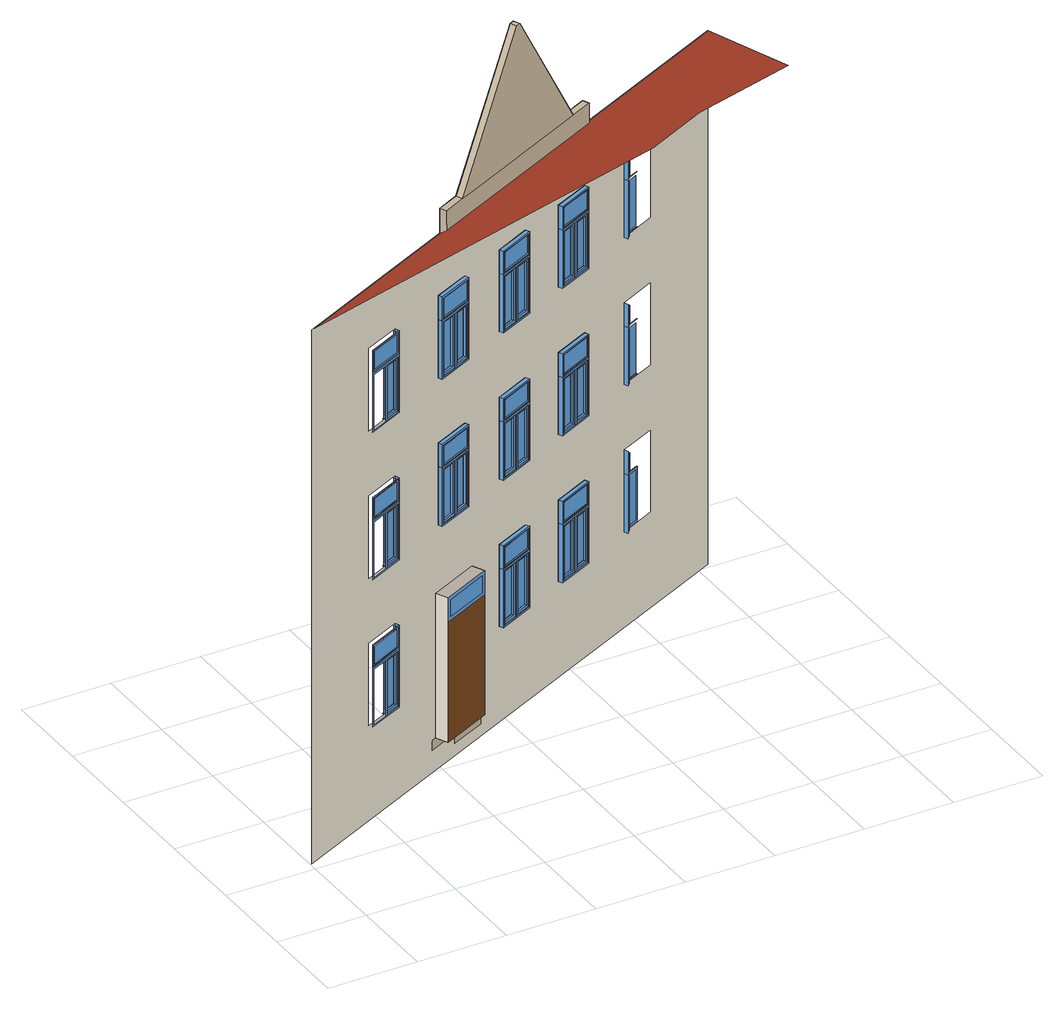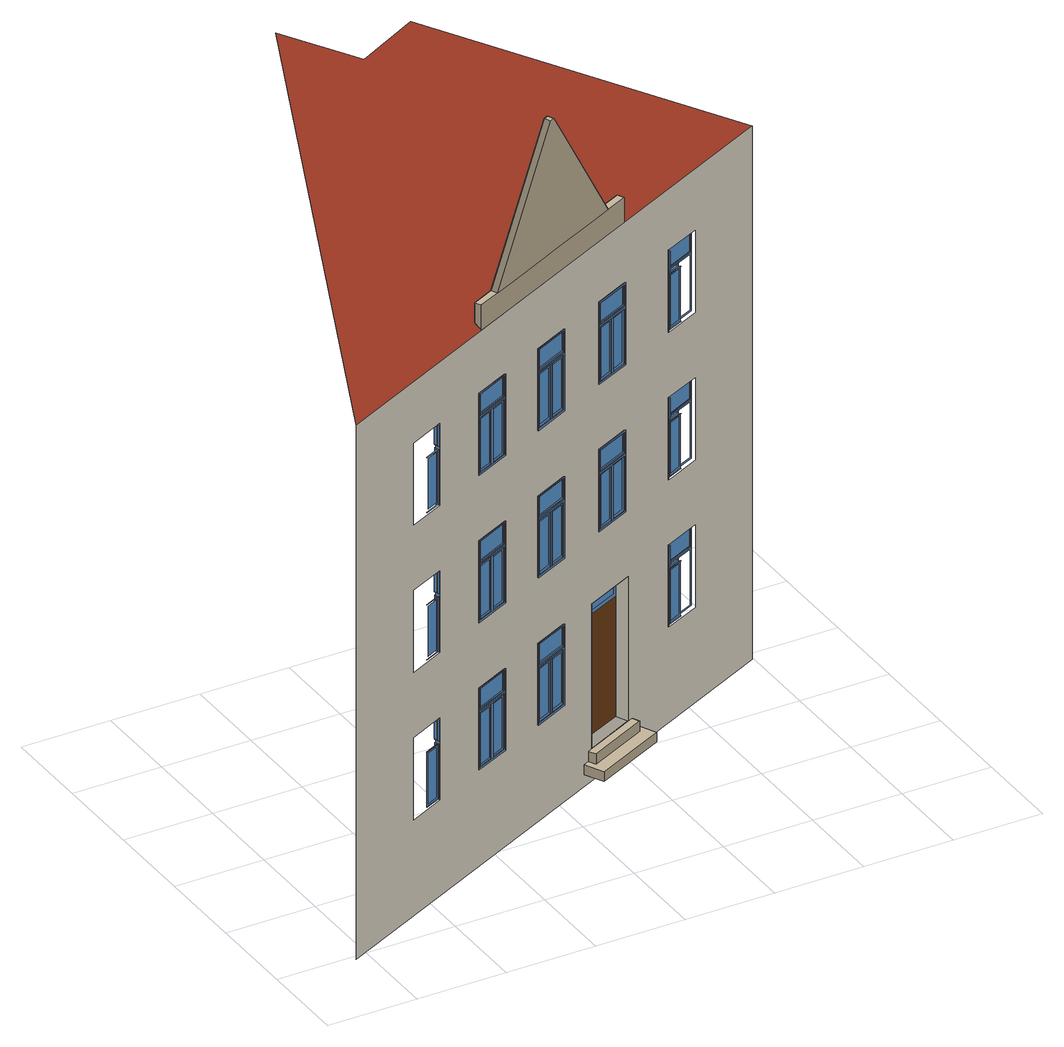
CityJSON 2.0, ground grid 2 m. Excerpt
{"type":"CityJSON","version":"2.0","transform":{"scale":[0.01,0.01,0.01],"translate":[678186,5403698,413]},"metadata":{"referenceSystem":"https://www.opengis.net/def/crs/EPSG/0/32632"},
"CityObjects":{
"building1":{"type":"Building","attributes":{"measuredHeight":16.21},"children":["building1-1","building1-2","building1-3"],"geometry":[{"type":"MultiSurface","lod":"3","boundaries":[[[0,1,2,3],[4,5,6,7]],[[8,9,10,11]],[[12,13,14,15]],[[5,4,7,6]],[[16,17,18]],[[19,20,21]],[[22,1,2]],[[23,24,25]],[[26,27,28]],[[3,0,29]],[[30,31,32,33],[34,35,36,37,38,39,40,41]],[[42,30,31,43],[23,25,16,18]],[[44,45,46,47],[48,49,50,51,52,53,54,55]],[[56,44,45,57],[26,28,19,21]],[[58,59,60,61],[62,63,64,65,66,67,68,69]],[[70,58,59,71],[3,29,22,2]],[[39,36,35,40]],[[53,50,49,54]],[[67,64,63,68]],[[40,35,72,73]],[[54,49,74,75]],[[68,63,76,77]],[[78,79,80,81]],[[82,83,84,85]],[[86,87,88,89]],[[90,91,92,93]],[[94,95,96,97]],[[98,99,100,101]],[[102,103,104,105]],[[106,107,108,109]],[[110,111,112,113]],[[78,81,114,115]],[[96,95,92,91],[81,114,115,78]],[[82,85,116,117]],[[104,103,100,99],[85,116,117,82]],[[86,89,118,119]],[[112,111,108,107],[89,118,119,86]],[[115,120,79,78]],[[81,80,121,114]],[[117,122,83,82]],[[85,84,123,116]],[[119,124,87,86]],[[89,88,125,118]],[[72,126,127,73],[79,80,121,120]],[[74,128,129,75],[83,84,123,122]],[[76,130,131,77],[87,88,125,124]],[[127,41,40,73]],[[72,35,34,126]],[[129,55,54,75]],[[74,49,48,128]],[[131,69,68,77]],[[76,63,62,130]],[[114,121,120,115]],[[116,123,122,117]],[[118,125,124,119]],[[132,133,9,10]],[[134,135,13,14]],[[136,137,4,7]],[[93,92,95,94]],[[101,100,103,102]],[[109,108,111,110]],[[138,139,140,141]],[[142,143,144,145]],[[146,147,148,149]],[[126,34,41,127]],[[128,48,55,129]],[[130,62,69,131]],[[18,140,139,23]],[[21,144,143,26]],[[2,148,147,3]],[[150,151,43,31]],[[31,150,152,32]],[[153,154,57,45]],[[45,153,155,46]],[[156,157,71,59]],[[59,156,158,60]],[[159,160,161,162]],[[163,164,165,166]],[[167,168,164,165]],[[169,170,171,172]],[[173,174,170,171]],[[175,176,177,178]],[[179,180,181,182]],[[183,184,185,186]],[[187,188,189,190]],[[191,177,176,192]],[[193,181,180,194]],[[192,195,196,191]],[[194,197,198,193]],[[199,200,201,202]],[[203,204,205,206]],[[207,208,209,210]],[[211,212,213,214]],[[186,185,215,216]],[[217,218,184,183]],[[190,189,219,220]],[[221,222,188,187]],[[223,224,225,226]],[[227,228,229,230]],[[218,215,185,184],[223,224,225,226]],[[222,219,189,188],[227,228,229,230]],[[223,231,232,226]],[[227,233,234,230]],[[199,202,235,236],[237,232,231,238]],[[203,206,239,240],[241,234,233,242]],[[202,201,243,235]],[[236,244,200,199]],[[206,205,245,239]],[[240,246,204,203]],[[224,238,231,223]],[[228,242,233,227]],[[216,215,218,217]],[[220,219,222,221]],[[243,244,236,235]],[[245,246,240,239]],[[217,247,248,216]],[[221,249,250,220]],[[164,251,252,168],[183,186,216,248,253,254,247,217]],[[164,163,255,251],[175,178,256,257]],[[170,258,259,174],[187,190,220,250,260,261,249,221]],[[170,169,262,258],[179,182,263,264]],[[178,177,265,256]],[[257,266,176,175]],[[182,181,267,263]],[[264,268,180,179]],[[177,176,266,265],[269,207,208,270]],[[181,180,268,267],[271,211,212,272]],[[207,269,270,208]],[[211,271,272,212]],[[168,167,273,252]],[[174,173,274,259]],[[164,251,275,165]],[[170,258,276,171]],[[255,163,166,277]],[[262,169,172,278]],[[192,176,266,279]],[[280,265,177,191]],[[194,180,268,281]],[[282,267,181,193]],[[208,270,283,209]],[[269,207,210,284]],[[212,272,285,213]],[[271,211,214,286]],[[191,192,279,280],[284,210,209,283]],[[193,194,281,282],[286,214,213,285]],[[210,284,283,209]],[[214,286,285,213]],[[195,192,279,287]],[[288,280,191,196]],[[197,194,281,289]],[[290,282,193,198]],[[244,243,291,292]],[[246,245,293,294]],[[165,275,273,167],[295,291,243,201,200,244,292,296]],[[166,165,275,277],[288,196,195,287]],[[171,276,274,173],[297,293,245,205,204,246,294,298]],[[172,171,276,278],[290,198,197,289]],[[247,299,300,248]],[[249,301,302,250]],[[292,291,303,304]],[[294,293,305,306]],[[307,308,309,310]],[[311,312,313,314]],[[160,315,316,161]],[[317,159,162,318]],[[319,320,321,322]],[[316,323,324,161],[320,319,322,321]],[[324,323,318,162]],[[254,325,299,247]],[[261,326,301,249]],[[248,300,327,253]],[[250,302,328,260]],[[307,310,329,330]],[[299,325,327,300],[310,329,330,307]],[[311,314,331,332]],[[301,326,328,302],[314,331,332,311]],[[330,333,308,307]],[[332,334,312,311]],[[310,309,335,329]],[[314,313,336,331]],[[303,337,338,304],[308,309,335,333]],[[305,339,340,306],[312,313,336,334]],[[338,296,292,304]],[[303,291,295,337]],[[340,298,294,306]],[[305,293,297,339]],[[329,335,333,330]],[[331,336,334,332]],[[270,269,284,283]],[[272,271,286,285]],[[253,327,325,254]],[[260,328,326,261]],[[256,265,266,257]],[[263,267,268,264]],[[337,295,296,338]],[[339,297,298,340]],[[279,266,265,280]],[[281,268,267,282]],[[287,279,280,288]],[[289,281,282,290]],[[251,255,277,275]],[[258,262,278,276]],[[275,251,252,273]],[[276,258,259,274]],[[315,317,318,316]],[[341,342,343,344]],[[345,346,342,343]],[[347,348,349,350]],[[351,352,348,349]],[[353,354,355,356]],[[357,358,354,355]],[[359,360,361,362]],[[363,364,365,366]],[[367,368,369,370]],[[371,372,373,374]],[[375,376,377,378]],[[379,380,381,382]],[[383,361,360,384]],[[385,365,364,386]],[[387,369,368,388]],[[384,389,390,383]],[[386,391,392,385]],[[388,393,394,387]],[[395,396,397,398]],[[399,400,401,402]],[[403,404,405,406]],[[407,408,409,410]],[[411,412,413,414]],[[415,416,417,418]],[[374,373,419,420]],[[421,422,372,371]],[[378,377,423,424]],[[425,426,376,375]],[[382,381,427,428]],[[429,430,380,379]],[[431,432,433,434]],[[435,436,437,438]],[[439,440,441,442]],[[422,419,373,372],[431,432,433,434]],[[426,423,377,376],[435,436,437,438]],[[430,427,381,380],[439,440,441,442]],[[431,443,444,434]],[[435,445,446,438]],[[439,447,448,442]],[[395,398,449,450],[451,444,443,452]],[[399,402,453,454],[455,446,445,456]],[[403,406,457,458],[459,448,447,460]],[[398,397,461,449]],[[450,462,396,395]],[[402,401,463,453]],[[454,464,400,399]],[[406,405,465,457]],[[458,466,404,403]],[[467,468,469,470],[317,315,160,159],[471,472,473,474],[475,476,477,478],[346,479,480,341],[151,481,482,152],[483,484,485,486],[487,488,489,490],[491,347,352,492],[252,255,163,168],[493,155,154,494],[495,496,497,498],[499,500,501,502],[503,504,353,358],[262,169,174,259],[157,505,506,158]],[[432,452,443,431]],[[436,456,445,435]],[[440,460,447,439]],[[420,419,422,421]],[[424,423,426,425]],[[428,427,430,429]],[[461,462,450,449]],[[463,464,454,453]],[[465,466,458,457]],[[421,507,508,420]],[[425,509,510,424]],[[429,511,512,428]],[[342,513,479,346],[371,374,420,508,514,515,507,421]],[[342,341,480,513],[359,362,516,517]],[[348,518,492,352],[375,378,424,510,519,520,509,425]],[[348,347,491,518],[363,366,521,522]],[[354,523,503,358],[379,382,428,512,524,525,511,429]],[[354,353,504,523],[367,370,526,527]],[[362,361,528,516]],[[517,529,360,359]],[[366,365,530,521]],[[522,531,364,363]],[[370,369,532,526]],[[527,533,368,367]],[[407,534,535,408]],[[411,536,537,412]],[[415,538,539,416]],[[361,360,529,528],[534,407,408,535]],[[365,364,531,530],[536,411,412,537]],[[369,368,533,532],[538,415,416,539]],[[342,513,540,343]],[[348,518,541,349]],[[354,523,542,355]],[[480,341,344,543]],[[346,345,544,479]],[[491,347,350,545]],[[352,351,546,492]],[[504,353,356,547]],[[358,357,548,503]],[[408,535,549,409]],[[534,407,410,550]],[[412,537,551,413]],[[536,411,414,552]],[[416,539,553,417]],[[538,415,418,554]],[[555,528,361,383]],[[556,530,365,385]],[[557,532,369,387]],[[384,360,529,558]],[[386,364,531,559]],[[388,368,533,560]],[[383,384,558,555],[550,410,409,549]],[[385,386,559,556],[552,414,413,551]],[[387,388,560,557],[554,418,417,553]],[[410,550,549,409]],[[414,552,551,413]],[[418,554,553,417]],[[389,384,558,561]],[[562,555,383,390]],[[391,386,559,563]],[[564,556,385,392]],[[393,388,560,565]],[[566,557,387,394]],[[343,540,544,345],[567,568,461,397,396,462,569,570]],[[349,541,546,351],[571,572,463,401,400,464,573,574]],[[355,542,548,357],[575,576,465,405,404,466,577,578]],[[462,461,568,569]],[[344,343,540,543],[562,390,389,561]],[[464,463,572,573]],[[350,349,541,545],[564,392,391,563]],[[466,465,576,577]],[[356,355,542,547],[566,394,393,565]],[[507,579,580,508]],[[509,581,582,510]],[[511,583,584,512]],[[569,568,585,586]],[[573,572,587,588]],[[577,576,589,590]],[[591,592,593,594]],[[595,596,597,598]],[[599,600,601,602]],[[603,470,469,604,605]],[[508,580,606,514]],[[510,582,607,519]],[[512,584,608,524]],[[515,609,579,507]],[[520,610,581,509]],[[525,611,583,511]],[[579,609,606,580],[594,612,613,591]],[[581,610,607,582],[598,614,615,595]],[[583,611,608,584],[602,616,617,599]],[[591,594,612,613]],[[595,598,614,615]],[[599,602,616,617]],[[613,618,592,591]],[[594,593,619,612]],[[615,620,596,595]],[[598,597,621,614]],[[617,622,600,599]],[[602,601,623,616]],[[585,624,625,586],[592,593,619,618]],[[587,626,627,588],[596,597,621,620]],[[589,628,629,590],[600,601,623,622]],[[625,570,569,586]],[[585,568,567,624]],[[627,574,573,588]],[[587,572,571,626]],[[629,578,577,590]],[[589,576,575,628]],[[612,619,618,613]],[[614,621,620,615]],[[616,623,622,617]],[[535,534,550,549]],[[537,536,552,551]],[[539,538,554,553]],[[514,606,609,515]],[[519,607,610,520]],[[524,608,611,525]],[[516,528,529,517]],[[521,530,531,522]],[[526,532,533,527]],[[624,567,570,625]],[[626,571,574,627]],[[628,575,578,629]],[[558,529,528,555]],[[559,531,530,556]],[[560,533,532,557]],[[561,558,555,562]],[[563,559,556,564]],[[565,560,557,566]],[[513,480,543,540]],[[540,513,479,544]],[[518,491,545,541]],[[541,518,492,546]],[[523,504,547,542]],[[542,523,503,548]],[[478,630,631,632]],[[633,475,630,631]],[[487,634,635,636]],[[637,488,634,635]],[[500,638,639,640]],[[641,501,638,639]],[[642,643,644,645]],[[646,647,648,649]],[[650,651,652,653]],[[654,655,656,657]],[[658,659,660,661]],[[662,663,664,665]],[[666,644,643,667]],[[668,648,647,669]],[[670,652,651,671]],[[667,672,673,666]],[[669,674,675,668]],[[671,676,677,670]],[[678,679,680,681]],[[682,683,684,685]],[[686,687,688,689]],[[690,691,692,693]],[[694,695,696,697]],[[698,699,700,701]],[[657,656,702,703]],[[661,660,704,705]],[[665,664,706,707]],[[708,709,655,654]],[[710,711,659,658]],[[712,713,663,662]],[[709,702,656,655],[714,715,716,717]],[[711,704,660,659],[718,719,720,721]],[[713,706,664,663],[722,723,724,725]],[[714,715,716,717]],[[718,719,720,721]],[[722,723,724,725]],[[714,726,727,717]],[[718,728,729,721]],[[722,730,731,725]],[[678,681,732,733],[734,727,726,735]],[[682,685,736,737],[738,729,728,739]],[[686,689,740,741],[742,731,730,743]],[[681,680,744,732]],[[733,745,679,678]],[[685,684,746,736]],[[737,747,683,682]],[[689,688,748,740]],[[741,749,687,686]],[[715,735,726,714]],[[719,739,728,718]],[[723,743,730,722]],[[703,702,709,708]],[[705,704,711,710]],[[707,706,713,712]],[[744,745,733,732]],[[746,747,737,736]],[[748,749,741,740]],[[708,750,751,703]],[[710,752,753,705]],[[712,754,755,707]],[[630,756,476,475],[654,657,703,751,757,758,750,708]],[[630,478,477,756],[642,645,759,760]],[[634,761,489,488],[658,661,705,753,762,763,752,710]],[[634,487,490,761],[646,649,764,765]],[[638,766,502,501],[662,665,707,755,767,768,754,712]],[[638,500,499,766],[650,653,769,770]],[[645,644,771,759]],[[760,772,643,642]],[[649,648,773,764]],[[765,774,647,646]],[[653,652,775,769]],[[770,776,651,650]],[[690,777,778,691]],[[694,779,780,695]],[[698,781,782,699]],[[644,643,772,771],[777,690,691,778]],[[648,647,774,773],[779,694,695,780]],[[652,651,776,775],[781,698,699,782]],[[630,756,783,631]],[[477,478,632,784]],[[475,633,785,476]],[[634,761,786,635]],[[490,487,636,787]],[[488,637,788,489]],[[638,766,789,639]],[[499,500,640,790]],[[501,641,791,502]],[[691,778,792,692]],[[777,690,693,793]],[[695,780,794,696]],[[779,694,697,795]],[[699,782,796,700]],[[781,698,701,797]],[[667,643,772,798]],[[799,771,644,666]],[[669,647,774,800]],[[801,773,648,668]],[[671,651,776,802]],[[803,775,652,670]],[[666,667,798,799],[793,693,692,792]],[[693,793,792,692]],[[668,669,800,801],[795,697,696,794]],[[697,795,794,696]],[[670,671,802,803],[797,701,700,796]],[[701,797,796,700]],[[672,667,798,804]],[[805,799,666,673]],[[674,669,800,806]],[[807,801,668,675]],[[676,671,802,808]],[[809,803,670,677]],[[631,783,785,633],[810,811,744,680,679,745,812,813]],[[632,631,783,784],[805,673,672,804]],[[635,786,788,637],[814,815,746,684,683,747,816,817]],[[636,635,786,787],[807,675,674,806]],[[639,789,791,641],[818,819,748,688,687,749,820,821]],[[640,639,789,790],[809,677,676,808]],[[745,744,811,812]],[[747,746,815,816]],[[749,748,819,820]],[[750,822,823,751]],[[752,824,825,753]],[[754,826,827,755]],[[812,811,828,829]],[[816,815,830,831]],[[820,819,832,833]],[[834,835,836,837]],[[838,839,840,841]],[[842,843,844,845]],[[751,823,846,757]],[[758,847,822,750]],[[753,825,848,762]],[[763,849,824,752]],[[755,827,850,767]],[[768,851,826,754]],[[834,837,852,853]],[[822,847,846,823],[837,852,853,834]],[[838,841,854,855]],[[824,849,848,825],[841,854,855,838]],[[842,845,856,857]],[[826,851,850,827],[845,856,857,842]],[[853,858,835,834]],[[837,836,859,852]],[[855,860,839,838]],[[841,840,861,854]],[[857,862,843,842]],[[845,844,863,856]],[[828,864,865,829],[835,836,859,858]],[[830,866,867,831],[839,840,861,860]],[[832,868,869,833],[843,844,863,862]],[[865,813,812,829]],[[828,811,810,864]],[[867,817,816,831]],[[830,815,814,866]],[[869,821,820,833]],[[832,819,818,868]],[[852,859,858,853]],[[854,861,860,855]],[[856,863,862,857]],[[778,777,793,792]],[[780,779,795,794]],[[782,781,797,796]],[[757,846,847,758]],[[762,848,849,763]],[[767,850,851,768]],[[759,771,772,760]],[[764,773,774,765]],[[769,775,776,770]],[[864,810,813,865]],[[866,814,817,867]],[[868,818,821,869]],[[798,772,771,799]],[[800,774,773,801]],[[802,776,775,803]],[[804,798,799,805]],[[806,800,801,807]],[[808,802,803,809]],[[756,477,784,783]],[[783,756,476,785]],[[761,490,787,786]],[[786,761,489,788]],[[766,499,790,789]],[[789,766,502,791]],[[474,870,871,872]],[[873,471,870,871]],[[484,874,875,876]],[[877,485,874,875]],[[498,878,879,880]],[[881,495,878,879]],[[882,883,884,885]],[[886,887,888,889]],[[890,891,892,893]],[[894,895,896,897]],[[898,899,900,901]],[[902,903,904,905]],[[906,884,883,907]],[[908,888,887,909]],[[910,892,891,911]],[[907,912,913,906]],[[909,914,915,908]],[[911,916,917,910]],[[918,919,920,921]],[[922,923,924,925]],[[926,927,928,929]],[[930,931,932,933]],[[934,935,936,937]],[[938,939,940,941]],[[897,896,942,943]],[[944,945,895,894]],[[901,900,946,947]],[[948,949,899,898]],[[905,904,950,951]],[[952,953,903,902]],[[954,955,956,957]],[[958,959,960,961]],[[962,963,964,965]],[[945,942,896,895],[954,955,956,957]]],"semantics":{"surfaces":[{"type":"Window","frameKlumMaterialClass":"Wood","frameKlumMaterialIndex":"L101","paneMaterialClass":"Glass","frameMaterialUncertainty":0.5},{"type":"WallSurface"},{"type":"OuterCeilingSurface"},{"type":"OuterFloorSurface","klumMaterialClass":"Concrete","klumMaterialIndex":"E303","materialUncertainty":0.3},{"type":"Window","frameKlumMaterialClass":"Wood","frameKlumMaterialIndex":"L001","paneMaterialClass":"Glass"},{"type":"Door","klumMaterialClass":"Wood","klumMaterialIndex":"L001"},{"type":"WallSurface","klumMaterialClass":"Brick","klumMaterialIndex":"B001","materialUncertainty":0.3},{"type":"RoofSurface","klumMaterialClass":"Ceramic","klumMaterialIndex":"D201","materialUncertainty":0.3}],"values":[0,0,0,0,0,0,0,0,0,0,0,0,0,0,0,0,0,0,0,0,0,0,0,0,0,0,0,0,0,0,0,0,0,0,0,0,0,0,0,0,0,0,0,0,0,0,0,0,0,0,0,0,0,0,0,0,0,0,0,0,0,0,0,0,0,0,0,0,0,0,0,0,0,0,0,0,1,0,0,0,0,0,0,0,0,0,0,0,0,0,0,0,0,0,0,0,0,0,0,0,0,0,0,0,0,0,0,0,0,0,0,0,0,0,0,0,0,0,0,0,0,0,0,0,0,0,0,0,0,0,0,0,0,0,0,0,0,0,0,0,0,0,0,0,0,0,0,0,0,0,0,0,0,0,0,0,0,0,0,0,0,0,0,2,3,4,4,5,0,0,0,0,0,0,0,0,0,0,0,0,0,0,0,0,0,0,0,0,0,0,0,0,0,0,0,0,0,0,0,0,0,0,0,0,1,0,0,0,0,0,0,0,0,0,0,0,0,0,0,0,0,0,0,0,0,0,0,0,0,0,0,0,0,0,0,0,0,0,0,0,0,0,0,0,0,0,0,0,0,0,0,0,0,6,0,0,0,0,0,0,0,0,0,0,0,0,0,0,0,0,0,0,0,0,0,0,0,0,0,0,0,0,0,0,0,0,0,0,0,0,0,0,0,0,0,0,0,0,0,0,0,0,0,0,0,0,0,0,0,0,0,0,0,0,0,0,0,0,0,0,0,0,0,0,0,0,0,0,0,0,0,0,0,0,0,7,0,0,0,0,0,0,0,0,0,0,0,0,0,0,0,0,0,0,0,0,0,0,0,0,0,0,0,0,0,0,0,0,0,0,0,0,0,0,0,0,0,0,0,0,0,0,0,0,0,0,0,0,0,0,0,0,0,0,0,0,0,0,0,0,0,0,0,0,0,0,0,0,0,0,0,0,0,0,0,0,0,0,0,0,0,0,0,0,0,0,0,0,0,0,0,0,0,0,0,0,0,0,0,0,0,0,0,0,0,0,0,0,0,0,0,0,0,0,0,0,0,0,0,0,0,0,0,0,0,0,0,0,0,0,0,0,0,0,0,0,0,0,0,0,0,0,0,0,0,0,0,0,0,0,0,0,0,0,0,0,0,0,0,0,0,0,0,0,0,0,0,0,0,0,0,0,0,0,0,0,0,0,0,0,0,0,0,0,0,0,0,0,0,0,0,0,0,0,0,0,0,0,0,0,0,0,0,0,0,0,0,0,0,0,0,0,0,0,0,0,0,0,0,0,0,0,0,0,0,0,0,0,0,0,0,0,0,0,0,0,0,0,0,0,0,0,0,0,0,0,0,0,0,0,0,0,0,0,0,0,0,0,0,0,0,0,0,0,0,0,0]}}]},
"building1-1":{"type":"BuildingInstallation","attributes":{"klumMaterialClass":"Granite","klumMaterialIndex":"F106","materialUncertainty":0.3,"relationToConstruction":"outside"},"parents":["building1"],"geometry":[{"type":"MultiSurface","lod":"3","boundaries":[[[966,967,968,969]],[[969,968,970,971]],[[972,966,969,971]],[[967,973,970,968]],[[973,972,971,970]],[[967,966,972,973]]]}]},
"building1-2":{"type":"BuildingInstallation","attributes":{"klumMaterialClass":"Granite","klumMaterialIndex":"F106","materialUncertainty":0.3,"relationToConstruction":"outside"},"parents":["building1"],"geometry":[{"type":"MultiSurface","lod":"3","boundaries":[[[974,975,976,977]],[[977,976,978,979]],[[980,974,977,979]],[[975,981,978,976]],[[981,980,979,978]],[[975,974,980,981]]]}]},
"building1-3":{"type":"BuildingInstallation","attributes":{"materialUncertainty":1,"relationToConstruction":"outside"},"parents":["building1"],"geometry":[{"type":"MultiSurface","lod":"3","boundaries":[[[982,983,984,985,986,987,988,989]],[[990,991,992,993,994,995,996,997]],[[998,999,1000,1001]],[[1001,1002,1003,998]],[[999,1004,1005,1000]],[[996,997,988,989]],[[984,985,992,993]],[[989,982,995,996]],[[1002,992,985,1003]],[[997,1005,1004,988]],[[993,994,983,984]],[[991,990,987,986]],[[990,997,988,987]],[[992,991,986,985]],[[984,983,982,989,988,1004,999,998,1003,985]],[[996,995,994,993,992,1002,1001,1000,1005,997]],[[994,995,982,983]]]}]}
},
"vertices":[
[187,297,1114],[187,297,1161],[262,333,1161],[262,333,1114],[259,332,1157],[190,299,1157],[190,299,1117],[259,332,1117],[190,299,487],[259,332,487],[259,332,447],[190,299,447],[190,299,822],[259,332,822],[259,332,782],[190,299,782],[187,296,491],[187,297,491],[262,333,491],[187,296,826],[187,297,826],[262,333,826],[187,296,1161],[262,333,444],[187,297,444],[187,296,444],[262,333,779],[187,297,779],[187,296,779],[187,296,1114],[184,295,440],[265,334,440],[265,334,307],[184,295,307],[262,332,436],[227,315,436],[223,313,436],[188,296,436],[188,296,311],[223,313,311],[227,315,311],[262,332,311],[184,295,494],[265,334,494],[184,295,775],[265,334,775],[265,334,642],[184,295,642],[262,332,771],[227,315,771],[223,313,771],[188,296,771],[188,296,646],[223,313,646],[227,315,646],[262,332,646],[184,295,829],[265,334,829],[184,295,1110],[265,334,1110],[265,334,977],[184,295,977],[262,332,1106],[227,315,1106],[223,313,1106],[188,296,1106],[188,296,981],[223,313,981],[227,315,981],[262,332,981],[184,295,1164],[265,334,1164],[226,318,436],[226,318,311],[226,318,771],[226,318,646],[226,318,1106],[226,318,981],[228,324,431],[230,320,431],[230,320,317],[228,324,317],[228,324,766],[230,320,766],[230,320,652],[228,324,652],[228,324,1101],[230,320,1101],[230,320,987],[228,324,987],[223,324,311],[224,322,311],[259,339,311],[258,341,311],[258,341,436],[259,339,436],[224,322,436],[223,324,436],[223,324,646],[224,322,646],[259,339,646],[258,341,646],[258,341,771],[259,339,771],[224,322,771],[223,324,771],[223,324,981],[224,322,981],[259,339,981],[258,341,981],[258,341,1106],[259,339,1106],[224,322,1106],[223,324,1106],[254,337,317],[254,337,431],[254,337,652],[254,337,766],[254,337,987],[254,337,1101],[256,332,431],[256,332,317],[256,332,766],[256,332,652],[256,332,1101],[256,332,987],[261,335,436],[261,335,311],[261,335,771],[261,335,646],[261,335,1106],[261,335,981],[256,338,447],[256,338,487],[256,338,782],[256,338,822],[256,338,1117],[256,338,1157],[258,342,444],[259,339,444],[259,339,491],[258,342,491],[258,342,779],[259,339,779],[259,339,826],[258,342,826],[258,342,1114],[259,339,1114],[259,339,1161],[258,342,1161],[261,343,440],[261,343,494],[261,343,307],[261,343,775],[261,343,829],[261,343,642],[261,343,1110],[261,343,1164],[261,343,977],[387,404,164],[387,404,492],[400,377,492],[400,377,164],[395,408,830],[395,408,776],[399,399,776],[399,399,830],[399,399,643],[395,408,643],[395,408,1165],[395,408,1111],[399,399,1111],[399,399,1165],[399,399,978],[395,408,978],[398,409,826],[399,407,826],[399,407,779],[398,409,779],[398,409,1161],[399,407,1161],[399,407,1114],[398,409,1114],[398,409,772],[399,407,772],[399,407,647],[398,409,647],[398,409,1107],[399,407,1107],[399,407,982],[398,409,982],[402,401,779],[402,401,826],[402,401,1114],[402,401,1161],[402,400,826],[402,400,779],[402,400,1161],[402,400,1114],[402,403,647],[403,400,647],[403,400,772],[402,403,772],[402,403,982],[403,400,982],[403,400,1107],[402,403,1107],[402,408,823],[402,408,783],[405,403,783],[405,403,823],[402,408,1158],[402,408,1118],[405,403,1118],[405,403,1158],[434,424,647],[433,426,647],[433,426,772],[434,424,772],[434,424,982],[433,426,982],[433,426,1107],[434,424,1107],[430,422,653],[430,422,767],[404,409,767],[404,409,653],[430,422,988],[430,422,1102],[404,409,1102],[404,409,988],[432,417,653],[406,405,653],[432,417,988],[406,405,988],[437,419,772],[437,419,647],[406,405,767],[432,417,767],[437,419,1107],[437,419,982],[406,405,1102],[432,417,1102],[438,417,772],[438,417,647],[438,417,1107],[438,417,982],[438,428,772],[438,428,647],[438,428,1107],[438,428,982],[476,447,776],[476,447,643],[473,445,647],[473,445,772],[476,447,830],[473,445,779],[473,445,826],[476,447,1111],[476,447,978],[473,445,982],[473,445,1107],[476,447,1165],[473,445,1114],[473,445,1161],[474,443,779],[474,443,826],[474,443,1114],[474,443,1161],[471,442,823],[471,442,783],[471,442,1158],[471,442,1118],[480,438,643],[480,438,978],[480,438,776],[480,438,1111],[480,438,830],[480,438,1165],[477,437,826],[477,437,779],[477,437,1161],[477,437,1114],[474,436,783],[474,436,823],[474,436,1118],[474,436,1158],[478,436,826],[478,436,779],[478,436,1161],[478,436,1114],[442,419,772],[442,419,647],[442,419,1107],[442,419,982],[477,436,772],[477,436,647],[477,436,1107],[477,436,982],[439,426,772],[439,426,647],[439,426,1107],[439,426,982],[441,422,772],[441,422,647],[441,422,1107],[441,422,982],[443,428,767],[446,424,767],[446,424,653],[443,428,653],[443,428,1102],[446,424,1102],[446,424,988],[443,428,988],[499,458,492],[512,431,492],[499,458,164],[512,431,164],[407,380,446],[407,380,484],[504,427,484],[504,427,446],[512,431,438],[400,377,438],[474,443,772],[474,443,1107],[474,443,647],[474,443,982],[469,441,653],[469,441,767],[469,441,988],[469,441,1102],[472,436,767],[472,436,1102],[472,436,653],[472,436,988],[476,438,772],[476,438,647],[476,438,1107],[476,438,982],[583,499,494],[583,499,441],[588,490,441],[588,490,494],[588,490,308],[583,499,308],[583,499,829],[583,499,776],[588,490,776],[588,490,829],[588,490,643],[583,499,643],[583,499,1164],[583,499,1111],[588,490,1111],[588,490,1164],[588,490,978],[583,499,978],[586,500,491],[587,498,491],[587,498,444],[586,500,444],[586,500,826],[587,498,826],[587,498,779],[586,500,779],[586,500,1161],[587,498,1161],[587,498,1114],[586,500,1114],[587,500,437],[588,498,437],[588,498,312],[587,500,312],[587,500,772],[588,498,772],[588,498,647],[587,500,647],[587,500,1107],[588,498,1107],[588,498,982],[587,500,982],[590,492,444],[590,492,491],[590,492,779],[590,492,826],[590,492,1114],[590,492,1161],[591,491,491],[591,491,444],[591,491,826],[591,491,779],[591,491,1161],[591,491,1114],[590,493,312],[591,491,312],[591,491,437],[590,493,437],[590,493,647],[591,491,647],[591,491,772],[590,493,772],[590,493,982],[591,491,982],[591,491,1107],[590,493,1107],[590,499,488],[590,499,448],[593,493,448],[593,493,488],[590,499,823],[590,499,783],[593,493,783],[593,493,823],[590,499,1158],[590,499,1118],[593,493,1118],[593,493,1158],[623,515,312],[622,517,312],[622,517,437],[623,515,437],[623,515,647],[622,517,647],[622,517,772],[623,515,772],[623,515,982],[622,517,982],[622,517,1107],[623,515,1107],[618,513,318],[618,513,431],[592,500,431],[592,500,318],[618,513,653],[618,513,766],[592,500,766],[592,500,653],[618,513,988],[618,513,1101],[592,500,1101],[592,500,988],[620,508,318],[595,496,318],[620,508,653],[595,496,653],[620,508,988],[595,496,988],[625,510,437],[625,510,312],[595,496,431],[620,508,431],[625,510,772],[625,510,647],[595,496,766],[620,508,766],[625,510,1107],[625,510,982],[595,496,1101],[620,508,1101],[626,508,437],[626,508,312],[626,508,772],[626,508,647],[626,508,1107],[626,508,982],[1228,810,90],[4,219,90],[4,219,1304],[1228,810,1304],[969,685,308],[1050,724,308],[1050,724,494],[969,685,494],[766,587,308],[847,626,308],[847,626,494],[766,587,494],[664,538,308],[664,538,494],[180,304,494],[180,304,307],[1050,724,829],[969,685,829],[969,685,643],[1050,724,643],[766,587,829],[766,587,643],[847,626,643],[847,626,829],[664,538,829],[664,538,643],[180,304,642],[180,304,829],[969,685,978],[1050,724,978],[1050,724,1164],[969,685,1164],[847,626,1164],[766,587,1164],[766,587,978],[847,626,978],[664,538,978],[664,538,1164],[180,304,1164],[180,304,977],[626,519,437],[626,519,312],[626,519,772],[626,519,647],[626,519,1107],[626,519,982],[664,538,441],[661,536,312],[661,536,437],[662,536,444],[662,536,491],[664,538,776],[661,536,647],[661,536,772],[662,536,779],[662,536,826],[664,538,1111],[661,536,982],[661,536,1107],[662,536,1114],[662,536,1161],[663,534,444],[663,534,491],[663,534,779],[663,534,826],[663,534,1114],[663,534,1161],[660,533,488],[660,533,448],[660,533,823],[660,533,783],[660,533,1158],[660,533,1118],[669,529,441],[669,529,776],[669,529,1111],[669,529,494],[669,529,308],[669,529,829],[669,529,643],[669,529,1164],[669,529,978],[662,527,448],[662,527,488],[662,527,783],[662,527,823],[662,527,1118],[662,527,1158],[665,528,444],[665,528,779],[665,528,1114],[665,528,491],[665,528,826],[665,528,1161],[666,527,491],[666,527,444],[666,527,826],[666,527,779],[666,527,1161],[666,527,1114],[665,527,437],[631,510,437],[631,510,312],[665,527,312],[665,527,772],[631,510,772],[631,510,647],[665,527,647],[665,527,1107],[631,510,1107],[631,510,982],[665,527,982],[627,517,437],[627,517,312],[627,517,772],[627,517,647],[627,517,1107],[627,517,982],[629,512,437],[629,512,312],[629,512,772],[629,512,647],[629,512,1107],[629,512,982],[632,519,431],[634,515,431],[634,515,318],[632,519,318],[632,519,766],[634,515,766],[634,515,653],[632,519,653],[632,519,1101],[634,515,1101],[634,515,988],[632,519,988],[967,39,1711],[652,16,1630],[799,91,1627],[662,534,312],[662,534,647],[662,534,982],[662,534,437],[662,534,772],[662,534,1107],[658,532,318],[658,532,431],[658,532,653],[658,532,766],[658,532,988],[658,532,1101],[660,527,431],[660,527,318],[660,527,766],[660,527,653],[660,527,1101],[660,527,988],[664,529,437],[664,529,312],[664,529,772],[664,529,647],[664,529,1107],[664,529,982],[766,587,441],[770,578,441],[770,578,494],[770,578,308],[766,587,776],[770,578,776],[770,578,829],[770,578,643],[766,587,1111],[770,578,1111],[770,578,1164],[770,578,978],[769,588,491],[770,586,491],[770,586,444],[769,588,444],[769,588,826],[770,586,826],[770,586,779],[769,588,779],[769,588,1161],[770,586,1161],[770,586,1114],[769,588,1114],[769,588,437],[770,586,437],[770,586,312],[769,588,312],[769,588,772],[770,586,772],[770,586,647],[769,588,647],[769,588,1107],[770,586,1107],[770,586,982],[769,588,982],[773,580,444],[773,580,491],[773,580,779],[773,580,826],[773,580,1114],[773,580,1161],[773,579,491],[773,579,444],[773,579,826],[773,579,779],[773,579,1161],[773,579,1114],[773,582,312],[774,579,312],[774,579,437],[773,582,437],[773,582,647],[774,579,647],[774,579,772],[773,582,772],[773,582,982],[774,579,982],[774,579,1107],[773,582,1107],[773,587,488],[773,587,447],[776,582,447],[776,582,488],[773,587,823],[773,587,782],[776,582,782],[776,582,823],[773,587,1158],[773,587,1117],[776,582,1117],[776,582,1158],[805,603,312],[804,605,312],[805,603,647],[804,605,647],[805,603,982],[804,605,982],[804,605,437],[805,603,437],[804,605,772],[805,603,772],[804,605,1107],[805,603,1107],[801,601,317],[801,601,431],[775,588,431],[775,588,317],[801,601,652],[801,601,766],[775,588,766],[775,588,652],[801,601,987],[801,601,1101],[775,588,1101],[775,588,987],[803,596,317],[777,584,317],[803,596,652],[777,584,652],[803,596,987],[777,584,987],[808,599,437],[808,599,312],[777,584,431],[803,596,431],[808,599,772],[808,599,647],[777,584,766],[803,596,766],[808,599,1107],[808,599,982],[777,584,1101],[803,596,1101],[809,596,437],[809,596,312],[809,596,772],[809,596,647],[809,596,1107],[809,596,982],[809,607,437],[809,607,312],[809,607,772],[809,607,647],[809,607,1107],[809,607,982],[847,626,441],[844,624,312],[844,624,437],[844,625,444],[844,625,491],[847,626,776],[844,624,647],[844,624,772],[844,625,779],[844,625,826],[847,626,1111],[844,624,982],[844,624,1107],[844,625,1114],[844,625,1161],[845,622,444],[845,622,491],[845,622,779],[845,622,826],[845,622,1114],[845,622,1161],[842,621,488],[842,621,447],[842,621,823],[842,621,782],[842,621,1158],[842,621,1117],[851,617,441],[851,617,494],[851,617,308],[851,617,776],[851,617,829],[851,617,643],[851,617,1111],[851,617,1164],[851,617,978],[845,615,447],[845,615,488],[845,615,782],[845,615,823],[845,615,1117],[845,615,1158],[848,617,491],[848,617,444],[848,617,826],[848,617,779],[848,617,1161],[848,617,1114],[849,616,491],[849,616,444],[849,616,826],[849,616,779],[849,616,1161],[849,616,1114],[848,615,437],[813,598,437],[813,598,312],[848,615,312],[848,615,772],[813,598,772],[813,598,647],[848,615,647],[848,615,1107],[813,598,1107],[813,598,982],[848,615,982],[810,605,437],[810,605,312],[810,605,772],[810,605,647],[810,605,1107],[810,605,982],[812,601,437],[812,601,312],[812,601,772],[812,601,647],[812,601,1107],[812,601,982],[814,607,431],[817,603,431],[817,603,317],[814,607,317],[814,607,766],[817,603,766],[817,603,652],[814,607,652],[814,607,1101],[817,603,1101],[817,603,987],[814,607,987],[845,622,312],[845,622,437],[845,622,647],[845,622,772],[845,622,982],[845,622,1107],[840,620,317],[840,620,431],[840,620,652],[840,620,766],[840,620,987],[840,620,1101],[842,615,431],[842,615,317],[842,615,766],[842,615,652],[842,615,1101],[842,615,987],[847,617,437],[847,617,312],[847,617,772],[847,617,647],[847,617,1107],[847,617,982],[969,685,441],[973,676,441],[973,676,494],[973,676,308],[969,685,776],[973,676,776],[973,676,829],[973,676,643],[969,685,1111],[973,676,1111],[973,676,1164],[973,676,978],[971,686,491],[973,684,491],[973,684,444],[971,686,444],[971,686,826],[973,684,826],[973,684,779],[971,686,779],[971,686,1161],[973,684,1161],[973,684,1114],[971,686,1114],[972,686,437],[973,684,437],[973,684,312],[972,686,312],[972,686,772],[973,684,772],[973,684,647],[972,686,647],[972,686,1107],[973,684,1107],[973,684,982],[972,686,982],[975,678,444],[975,678,491],[975,678,779],[975,678,826],[975,678,1114],[975,678,1161],[976,677,491],[976,677,444],[976,677,826],[976,677,779],[976,677,1161],[976,677,1114],[975,679,312],[976,677,312],[976,677,437],[975,679,437],[975,679,647],[976,677,647],[976,677,772],[975,679,772],[975,679,982],[976,677,982],[976,677,1107],[975,679,1107],[976,685,488],[976,685,447],[978,679,447],[978,679,488],[976,685,823],[976,685,782],[978,679,782],[978,679,823],[976,685,1158],[976,685,1117],[978,679,1117],[978,679,1158],[1008,701,312],[1007,703,312],[1007,703,437],[1008,701,437],[1008,701,647],[1007,703,647],[1007,703,772],[1008,701,772],[1008,701,982],[1007,703,982],[1007,703,1107],[1008,701,1107],[1003,699,317],[1003,699,431],[978,686,431],[978,686,317],[1003,699,652],[1003,699,766],[978,686,766],[978,686,652],[1003,699,987],[1003,699,1101],[978,686,1101],[978,686,987],
[341,436,119],[504,514,119],[525,470,119],[362,392,119],[525,470,141],[362,392,141],[341,436,141],[504,514,141],
[368,416,141],[503,481,141],[511,464,141],[376,398,141],[511,464,164],[376,398,164],[368,416,164],[503,481,164],
[626,519,1361],[616,514,1361],[489,453,1361],[449,434,1361],[616,514,1661],[626,519,1661],[790,598,1361],[744,576,1361],[633,505,1661],[623,500,1661],[456,419,1361],[496,438,1361],[623,500,1361],[633,505,1361],[751,561,1361],[797,584,1361],[399,410,1304],[840,622,1304],[847,608,1316],[406,395,1316],[406,395,1361],[399,410,1361],[840,622,1361],[847,608,1361]
]}
